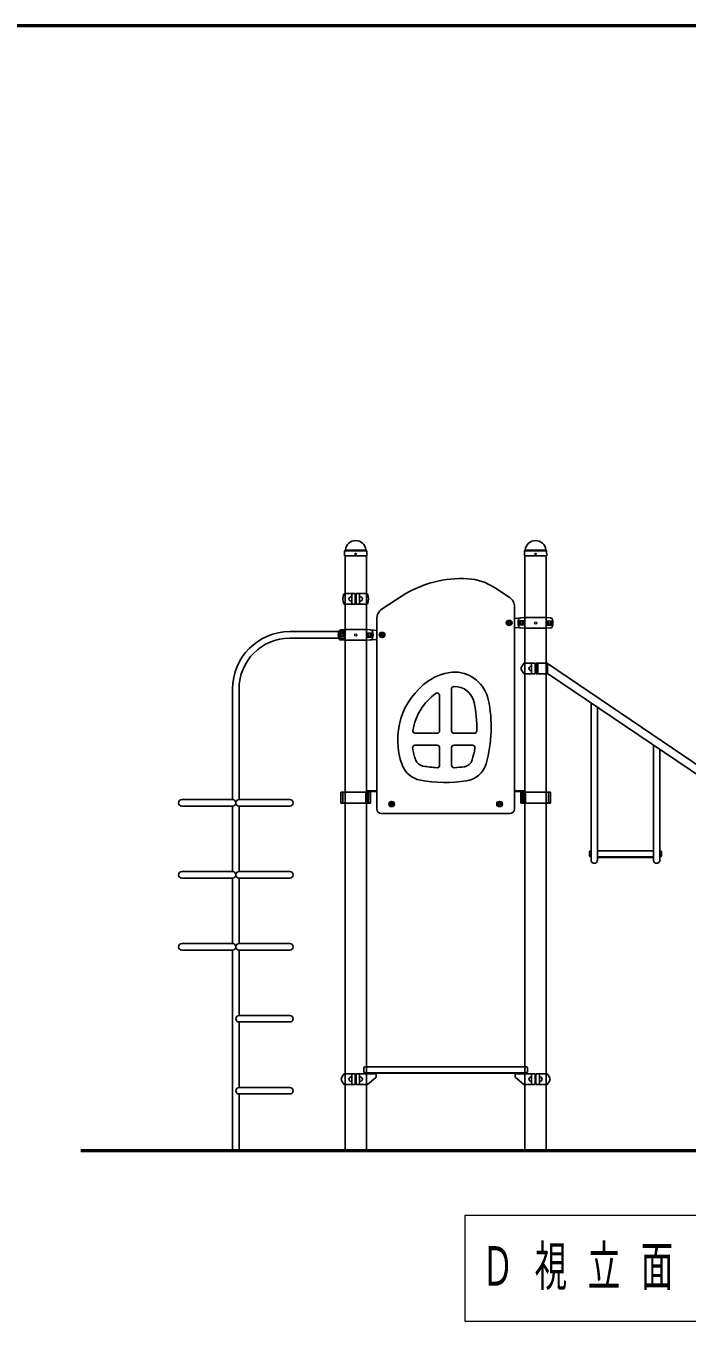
# Model space of a CAD drawing. Units: millimetres on the paper, scale 1:50. Extents: x -507 to 0, y -594 to 257.
# Drawn here: x -171 to -115.9, y -148 to -40 of the extents above; entities that cross this region are included whole.
import ezdxf

# ---------------------------------------------------------------- set-up
doc = ezdxf.new("R2010")
doc.units = ezdxf.units.MM
doc.linetypes.add('USER1', pattern=[4.5, 2.5, -2])
doc.layers.add('1_50', color=7, linetype='Continuous', lineweight=25)
doc.layers.add('NAKAMURA図枠', color=7, linetype='Continuous', lineweight=13)
doc.styles.add('ＭＳ ゴシック', font='')
doc.styles.get('ＭＳ ゴシック').set_extended_font_data('MS Gothic')

msp = doc.modelspace()

# ---------------------------------------------------------------- linework, layer by layer
at = {"layer": '1_50'}
for p, q in [((-144.458, -84.183), (-144.45, -83.786)), ((-144.449, -84.193), (-144.458, -84.183)), ((-144.449, -84.193), (-142.61, -84.193)), ((-144.426, -83.728), (-144.404, -83.706)), ((-144.42, -133.773), (-144.42, -84.193)), ((-142.633, -83.728), (-142.655, -83.706)), ((-142.638, -133.773), (-142.638, -84.193)), ((-142.6, -84.183), (-142.61, -84.193)), ((-142.6, -84.183), (-142.609, -83.786)), ((-129.458, -84.183), (-129.45, -83.786)), ((-129.449, -84.193), (-129.458, -84.183)), ((-129.449, -84.193), (-127.61, -84.193)), ((-129.426, -83.728), (-129.404, -83.706)), ((-129.42, -133.773), (-129.42, -84.193)), ((-127.633, -83.728), (-127.655, -83.706)), ((-127.638, -133.773), (-127.638, -84.193)), ((-127.6, -84.183), (-127.61, -84.193)), ((-127.6, -84.183), (-127.609, -83.786)), ((-149.029, -90.501), (-144.801, -90.501)), ((-144.801, -90.453), (-144.42, -90.453)), ((-144.801, -90.453), (-144.42, -90.453)), ((-144.801, -90.453), (-144.801, -91.093)), ((-144.801, -90.453), (-144.801, -91.093)), ((-149.029, -91.045), (-144.801, -91.045)), ((-144.801, -91.093), (-144.42, -91.093)), ((-144.801, -91.093), (-144.42, -91.093)), ((-127.545, -93.126), (-128.469, -93.126)), ((-128.469, -93.126), (-128.469, -94.026)), ((-128.349, -93.126), (-128.349, -94.026)), ((-127.545, -93.126), (-127.545, -94.026)), ((-127.545, -93.166), (-114.513, -101.959)), ((-127.545, -93.986), (-114.513, -102.78)), ((-153.801, -104.501), (-153.801, -95.273)), ((-153.257, -104.501), (-153.257, -95.273)), ((-158.029, -104.501), (-153.801, -104.501)), ((-153.257, -104.501), (-149.029, -104.501)), ((-144.766, -103.893), (-144.766, -104.793)), ((-142.293, -103.893), (-144.766, -103.893)), ((-144.599, -103.893), (-144.599, -104.793)), ((-142.695, -103.893), (-142.695, -104.793)), ((-142.638, -103.773), (-141.779, -103.773)), ((-142.638, -103.819), (-141.779, -103.819)), ((-142.507, -103.893), (-142.507, -104.793)), ((-142.448, -103.893), (-142.448, -104.793)), ((-142.293, -103.893), (-142.293, -104.793)), ((-129.42, -103.773), (-130.279, -103.773)), ((-129.42, -103.819), (-130.279, -103.819)), ((-129.766, -103.893), (-129.766, -104.793)), ((-129.766, -103.893), (-127.293, -103.893)), ((-129.61, -103.893), (-129.61, -104.793)), ((-129.551, -103.893), (-129.551, -104.793)), ((-129.364, -103.893), (-129.364, -104.793)), ((-127.459, -103.893), (-127.459, -104.793)), ((-127.293, -103.893), (-127.293, -104.793)), ((-158.029, -105.045), (-153.801, -105.045)), ((-153.801, -110.501), (-153.801, -105.045)), ((-153.257, -110.501), (-153.257, -105.045)), ((-153.257, -105.045), (-149.029, -105.045)), ((-142.293, -104.793), (-144.766, -104.793)), ((-129.766, -104.793), (-127.293, -104.793)), ((-118.701, -109.337), (-123.357, -109.337)), ((-153.801, -110.501), (-158.029, -110.501)), ((-153.801, -111.045), (-158.029, -111.045)), ((-153.801, -116.501), (-153.801, -111.045)), ((-153.257, -110.501), (-149.029, -110.501)), ((-153.257, -116.501), (-153.257, -111.045)), ((-153.257, -111.045), (-149.029, -111.045)), ((-158.029, -116.501), (-153.801, -116.501)), ((-153.257, -116.501), (-149.029, -116.501)), ((-158.029, -117.045), (-153.801, -117.045)), ((-153.801, -133.773), (-153.801, -117.045)), ((-153.257, -117.045), (-149.029, -117.045)), ((-153.257, -122.501), (-153.257, -117.045)), ((-153.257, -122.501), (-149.029, -122.501)), ((-153.257, -123.045), (-149.029, -123.045)), ((-153.257, -128.501), (-153.257, -123.045)), ((-153.257, -128.501), (-149.029, -128.501)), ((-153.257, -129.045), (-149.029, -129.045)), ((-153.257, -133.773), (-153.257, -129.045))]:
    msp.add_line(p, q, dxfattribs=at)
at = {"layer": '1_50', "lineweight": 13}
for p, q in [((-144.423, -83.763), (-142.636, -83.763)), ((-144.386, -83.693), (-142.675, -83.693)), ((-129.423, -83.763), (-127.636, -83.763)), ((-129.386, -83.693), (-127.675, -83.693)), ((-134.429, -139.182), (-134.429, -147.982)), ((-77.629, -139.182), (-134.429, -139.182)), ((-134.429, -147.982), (-77.629, -147.982))]:
    msp.add_line(p, q, dxfattribs=at)
at = {"layer": '1_50', "linetype": 'USER1', "lineweight": 13}
for p, q in [((-144.419, -83.773), (-142.639, -83.773)), ((-129.419, -83.773), (-127.639, -83.773))]:
    msp.add_line(p, q, dxfattribs=at)
at = {"layer": '1_50', "color": 2}
for p, q in [((-144.451, -87.323), (-143.599, -87.323)), ((-143.854, -87.773), (-143.854, -87.343)), ((-143.559, -87.363), (-143.559, -88.183)), ((-143.499, -87.363), (-143.499, -88.183)), ((-142.607, -87.323), (-143.459, -87.323)), ((-143.204, -87.773), (-143.204, -87.343)), ((-144.449, -88.223), (-143.599, -88.223)), ((-143.854, -87.587), (-143.894, -87.586)), ((-143.854, -87.959), (-143.894, -87.96)), ((-143.854, -87.773), (-143.854, -88.203)), ((-142.607, -88.223), (-143.459, -88.223)), ((-143.204, -87.587), (-143.164, -87.586)), ((-143.204, -87.773), (-143.204, -88.203)), ((-143.204, -87.959), (-143.164, -87.96)), ((-129.449, -89.323), (-130.279, -89.396)), ((-127.609, -89.323), (-129.45, -89.323)), ((-127.609, -89.323), (-127.294, -89.351)), ((-144.449, -90.323), (-144.765, -90.351)), ((-144.449, -90.323), (-142.609, -90.323)), ((-142.609, -90.323), (-141.779, -90.396)), ((-129.449, -90.223), (-130.279, -90.15)), ((-127.609, -90.223), (-129.45, -90.223)), ((-127.609, -90.223), (-127.294, -90.195)), ((-144.449, -91.223), (-144.765, -91.195)), ((-144.449, -91.223), (-142.609, -91.223)), ((-142.609, -91.223), (-141.779, -91.15)), ((-129.681, -93.413), (-129.519, -93.163)), ((-129.681, -93.74), (-129.519, -93.99)), ((-129.451, -93.126), (-128.599, -93.126)), ((-128.854, -93.391), (-128.894, -93.389)), ((-128.854, -93.762), (-128.894, -93.763)), ((-128.854, -93.576), (-128.854, -93.146)), ((-128.854, -93.576), (-128.854, -94.006)), ((-128.559, -93.166), (-128.559, -93.986)), ((-129.449, -94.026), (-128.599, -94.026)), ((-127.545, -94.026), (-128.469, -94.026)), ((-136.529, -95.81), (-136.529, -98.773)), ((-135.529, -95.273), (-135.529, -98.773)), ((-136.729, -98.973), (-138.566, -98.973)), ((-133.634, -98.973), (-135.329, -98.973)), ((-136.729, -99.973), (-138.585, -99.973)), ((-136.529, -100.173), (-136.529, -101.65)), ((-135.529, -100.173), (-135.529, -101.65)), ((-133.781, -99.973), (-135.329, -99.973)), ((-144.681, -127.649), (-144.519, -127.399)), ((-144.451, -127.362), (-143.599, -127.362)), ((-143.854, -127.812), (-143.854, -127.382)), ((-143.559, -127.402), (-143.559, -128.222)), ((-143.499, -127.402), (-143.499, -128.222)), ((-142.607, -127.362), (-143.459, -127.362)), ((-143.204, -127.812), (-143.204, -127.382)), ((-142.604, -127.362), (-141.868, -127.388)), ((-129.454, -127.362), (-130.191, -127.388)), ((-129.451, -127.362), (-128.599, -127.362)), ((-128.854, -127.812), (-128.854, -127.382)), ((-128.559, -127.402), (-128.559, -128.222)), ((-128.499, -127.402), (-128.499, -128.222)), ((-127.607, -127.362), (-128.459, -127.362)), ((-128.204, -127.812), (-128.204, -127.382)), ((-127.378, -127.649), (-127.54, -127.399)), ((-144.681, -127.976), (-144.519, -128.226)), ((-144.449, -128.262), (-143.599, -128.262)), ((-143.854, -127.627), (-143.894, -127.625)), ((-143.854, -127.998), (-143.894, -127.999)), ((-143.854, -127.812), (-143.854, -128.242)), ((-142.607, -128.262), (-143.459, -128.262)), ((-143.204, -127.627), (-143.164, -127.625)), ((-143.204, -127.812), (-143.204, -128.242)), ((-143.204, -127.998), (-143.164, -127.999)), ((-141.844, -127.665), (-142.557, -128.244)), ((-141.829, -127.426), (-141.829, -127.634)), ((-130.229, -127.426), (-130.229, -127.634)), ((-130.215, -127.665), (-129.502, -128.244)), ((-129.451, -128.262), (-128.599, -128.262)), ((-128.854, -127.627), (-128.894, -127.625)), ((-128.854, -127.998), (-128.894, -127.999)), ((-128.854, -127.812), (-128.854, -128.242)), ((-127.609, -128.262), (-128.459, -128.262)), ((-128.204, -127.627), (-128.164, -127.625)), ((-128.204, -127.812), (-128.204, -128.242)), ((-128.204, -127.998), (-128.164, -127.999)), ((-127.378, -127.976), (-127.54, -128.226))]:
    msp.add_line(p, q, dxfattribs=at)
at = {"layer": '1_50', "color": 4}
for p, q in [((-131.959, -86.824), (-130.735, -87.619)), ((-141.324, -88.612), (-139.65, -87.525)), ((-130.279, -105.273), (-130.279, -88.449)), ((-141.779, -105.273), (-141.779, -89.441)), ((-141.409, -90.727), (-141.329, -90.681)), ((-141.329, -90.681), (-141.249, -90.727)), ((-130.809, -89.727), (-130.729, -89.681)), ((-130.809, -89.727), (-130.809, -89.819)), ((-130.809, -89.819), (-130.729, -89.865)), ((-130.729, -89.681), (-130.649, -89.727)), ((-130.729, -89.865), (-130.649, -89.819)), ((-130.649, -89.727), (-130.649, -89.819)), ((-141.409, -90.727), (-141.409, -90.819)), ((-141.409, -90.819), (-141.329, -90.865)), ((-141.329, -90.865), (-141.249, -90.819)), ((-141.249, -90.727), (-141.249, -90.819)), ((-141.379, -105.673), (-130.679, -105.673)), ((-140.609, -104.827), (-140.529, -104.781)), ((-140.609, -104.827), (-140.609, -104.919)), ((-140.609, -104.919), (-140.529, -104.965)), ((-140.529, -104.781), (-140.449, -104.827)), ((-140.529, -104.965), (-140.449, -104.919)), ((-140.449, -104.827), (-140.449, -104.919)), ((-131.609, -104.827), (-131.529, -104.781)), ((-131.609, -104.827), (-131.609, -104.919)), ((-131.609, -104.919), (-131.529, -104.965)), ((-131.529, -104.781), (-131.449, -104.827)), ((-131.529, -104.965), (-131.449, -104.919)), ((-131.449, -104.827), (-131.449, -104.919)), ((-129.489, -127.319), (-142.569, -127.319))]:
    msp.add_line(p, q, dxfattribs=at)
at = {"layer": '1_50', "color": 2, "lineweight": 13}
for p, q in [((-129.495, -89.588), (-129.864, -89.588)), ((-129.864, -89.958), (-129.864, -89.588)), ((-127.564, -89.588), (-127.195, -89.588)), ((-127.195, -89.958), (-127.195, -89.588)), ((-144.495, -90.588), (-144.864, -90.588)), ((-144.864, -90.958), (-144.864, -90.588)), ((-142.564, -90.588), (-142.195, -90.588)), ((-142.195, -90.958), (-142.195, -90.588)), ((-129.495, -89.958), (-129.864, -89.958)), ((-127.564, -89.958), (-127.195, -89.958)), ((-144.495, -90.958), (-144.864, -90.958)), ((-142.564, -90.958), (-142.195, -90.958))]:
    msp.add_line(p, q, dxfattribs=at)
at = {"layer": '1_50', "color": 70}
for p, q in [((-123.901, -109.545), (-123.901, -96.445)), ((-123.357, -109.545), (-123.357, -96.812)), ((-118.701, -109.545), (-118.701, -99.954)), ((-118.157, -109.545), (-118.157, -100.321))]:
    msp.add_line(p, q, dxfattribs=at)
at = {"layer": '1_50', "color": 12}
for p, q in [((-124.029, -109.173), (-124.029, -108.873)), ((-123.901, -108.773), (-123.929, -108.773)), ((-118.701, -108.773), (-123.357, -108.773)), ((-118.129, -108.773), (-118.157, -108.773)), ((-118.029, -109.173), (-118.029, -108.873)), ((-123.901, -109.273), (-123.929, -109.273)), ((-118.701, -109.273), (-123.357, -109.273)), ((-118.129, -109.273), (-118.157, -109.273)), ((-142.851, -127.173), (-142.851, -126.873)), ((-136.029, -126.773), (-142.751, -126.773)), ((-136.029, -127.273), (-142.751, -127.273)), ((-136.029, -126.773), (-129.308, -126.773)), ((-136.029, -127.273), (-129.308, -127.273)), ((-129.208, -127.173), (-129.208, -126.873))]:
    msp.add_line(p, q, dxfattribs=at)
at = {"layer": '1_50', "lineweight": 50}
msp.add_line((-166.456, -133.773), (-55.925, -133.773), dxfattribs=at)
at = {"layer": '1_50'}
for centre in [(-143.529, -84.033), (-128.529, -84.033)]:
    msp.add_circle(centre, 0.06, dxfattribs=at)
at = {"layer": '1_50', "lineweight": 13}
for centre in [(-130.729, -89.773), (-141.329, -90.773), (-140.529, -104.873), (-131.529, -104.873)]:
    msp.add_circle(centre, 0.24, dxfattribs=at)
at = {"layer": '1_50', "color": 4}
for centre in [(-130.729, -89.773), (-141.329, -90.773), (-140.529, -104.873), (-131.529, -104.873)]:
    msp.add_circle(centre, 0.21, dxfattribs=at)
at = {"layer": '1_50', "color": 2, "lineweight": 13}
for centre, radius in [((-129.679, -89.773), 0.185), ((-127.379, -89.773), 0.185), ((-144.679, -90.773), 0.185), ((-144.679, -90.773), 0.1), ((-143.529, -90.773), 0.1), ((-142.379, -90.773), 0.185), ((-142.379, -90.773), 0.1), ((-129.679, -89.773), 0.1), ((-128.529, -89.773), 0.1), ((-127.379, -89.773), 0.1)]:
    msp.add_circle(centre, radius, dxfattribs=at)
at = {"layer": '1_50', "color": 4, "linetype": 'USER1', "lineweight": 13}
for centre in [(-141.329, -90.773), (-130.729, -89.773), (-140.529, -104.873), (-131.529, -104.873)]:
    msp.add_circle(centre, 0.125, dxfattribs=at)
at = {"layer": '1_50', "color": 4, "lineweight": 13}
for centre in [(-141.329, -90.773), (-130.729, -89.773), (-140.529, -104.873), (-131.529, -104.873)]:
    msp.add_circle(centre, 0.11, dxfattribs=at)
at = {"layer": '1_50'}
for centre, radius, start, end in [((-143.529, -83.773), 0.864, 90, 173.3676), ((-143.529, -83.773), 0.864, 6.6324, 90), ((-128.529, -83.773), 0.864, 90, 173.3676), ((-128.529, -83.773), 0.864, 6.6324, 90), ((-144.366, -83.788), 0.084, 135, 178.99605), ((-144.443, -83.667), 0.056, 315, 353.3676), ((-142.616, -83.667), 0.056, 186.6324, 225), ((-142.693, -83.788), 0.084, 1.00395, 45), ((-129.366, -83.788), 0.084, 135, 178.99605), ((-129.443, -83.667), 0.056, 315, 353.3676), ((-127.616, -83.667), 0.056, 186.6324, 225), ((-127.693, -83.788), 0.084, 1.00395, 45), ((-149.029, -95.273), 4.772, 90, 180), ((-149.029, -95.273), 4.228, 90, 180), ((-158.029, -104.773), 0.272, 90, 270), ((-153.801, -104.773), 0.272, 270, 90), ((-153.257, -104.773), 0.272, 90, 270), ((-149.029, -104.773), 0.272, 270, 90), ((-158.029, -110.773), 0.272, 90, 270), ((-153.801, -110.773), 0.272, 270, 90), ((-153.257, -110.773), 0.272, 90, 270), ((-149.029, -110.773), 0.272, 270, 90), ((-158.029, -116.773), 0.272, 90, 270), ((-153.801, -116.773), 0.272, 270, 90), ((-153.257, -116.773), 0.272, 90, 270), ((-149.029, -116.773), 0.272, 270, 90), ((-153.257, -122.773), 0.272, 90, 270), ((-149.029, -122.773), 0.272, 270, 90), ((-153.257, -128.773), 0.272, 90, 270), ((-149.029, -128.773), 0.272, 270, 90)]:
    msp.add_arc(centre, radius, start, end, dxfattribs=at)
at = {"layer": '1_50', "color": 4}
for centre, radius, start, end in [((-134.749, -95.073), 9, 86.29842, 123), ((-134.464, -90.682), 4.6, 57, 86.29842), ((-131.279, -88.458), 1, 0, 57), ((-140.779, -89.451), 1, 123, 180), ((-141.379, -105.273), 0.4, 180, 270), ((-130.679, -105.273), 0.4, 270, 0)]:
    msp.add_arc(centre, radius, start, end, dxfattribs=at)
at = {"layer": '1_50', "color": 2}
for centre, radius, start, end in [((-143.478, -87.773), 1.122, 159.19706, 200.80294), ((-144.451, -87.403), 0.08, 90, 159.19706), ((-143.834, -87.343), 0.02, 90, 180), ((-143.599, -87.363), 0.04, 0, 90), ((-143.459, -87.363), 0.04, 90, 180), ((-143.224, -87.343), 0.02, 0, 90), ((-142.607, -87.403), 0.08, 20.80294, 90), ((-143.581, -87.773), 1.122, 339.19706, 20.80294), ((-144.451, -88.143), 0.08, 200.80294, 270), ((-143.901, -87.773), 0.187, 88, 272), ((-143.834, -88.203), 0.02, 180, 270), ((-143.599, -88.183), 0.04, 270, 0), ((-143.459, -88.183), 0.04, 180, 270), ((-143.224, -88.203), 0.02, 270, 0), ((-143.158, -87.773), 0.187, 268, 92), ((-142.607, -88.143), 0.08, 270, 339.19706), ((-128.979, -89.773), 1, 163.80375, 196.19625), ((-129.748, -89.55), 0.2, 95, 163.80375), ((-127.311, -89.55), 0.2, 16.19625, 85), ((-128.079, -89.773), 1, 343.80375, 16.19625), ((-143.979, -90.773), 1, 163.80375, 196.19625), ((-144.748, -90.55), 0.2, 95, 163.80375), ((-142.311, -90.55), 0.2, 16.19625, 85), ((-143.079, -90.773), 1, 343.80375, 16.19625), ((-129.748, -89.996), 0.2, 196.19625, 265), ((-127.311, -89.996), 0.2, 275, 343.80375), ((-144.748, -90.996), 0.2, 196.19625, 265), ((-142.311, -90.996), 0.2, 275, 343.80375), ((-135.106, -97.99), 4.117, 91.51387, 124.89438), ((-135.216, -94.074), 0.2, 88.07227, 91.59908), ((-135.216, -94.074), 0.2, 88.07227, 91.59908), ((-135.306, -96.769), 2.896, 12.13973, 88.19476), ((-129.429, -93.576), 0.3, 147.00699, 180), ((-129.429, -93.576), 0.3, 180, 212.99301), ((-129.451, -93.206), 0.08, 90, 159.19706), ((-128.901, -93.576), 0.187, 88, 272), ((-128.834, -93.146), 0.02, 90, 180), ((-128.599, -93.166), 0.04, 0, 90), ((-134.029, -99.534), 6, 124.89438, 200.23669), ((-129.451, -93.946), 0.08, 200.80294, 270), ((-128.834, -94.006), 0.02, 180, 270), ((-128.599, -93.986), 0.04, 270, 0), ((-134.029, -99.534), 4.8, 125.94133, 170.47071), ((-136.729, -95.81), 0.2, 0, 125.94133), ((-135.329, -95.273), 0.2, 90.88405, 180), ((-135.306, -96.769), 1.696, 12.13973, 90.88405), ((-143.229, -98.473), 9.8, 358.20921, 12.13973), ((-143.229, -98.473), 11, 343.90746, 12.13973), ((-138.566, -98.773), 0.2, 170.47071, 270), ((-136.729, -98.773), 0.2, 270, 0), ((-135.329, -98.773), 0.2, 180, 270), ((-133.634, -98.773), 0.2, 270, 358.20921), ((-138.585, -100.173), 0.2, 90, 187.97818), ((-134.029, -99.534), 4.8, 187.97818, 200.23669), ((-136.729, -100.173), 0.2, 0, 90), ((-135.329, -100.173), 0.2, 90, 180), ((-143.229, -98.473), 9.8, 343.90746, 349.80008), ((-133.781, -100.173), 0.2, 349.80008, 90), ((-137.782, -100.918), 0.8, 200.23669, 259.90338), ((-134.582, -100.968), 0.8, 278.32186, 343.90746), ((-137.782, -100.918), 2, 200.23669, 259.90338), ((-136.029, -91.073), 10.8, 259.90338, 266.21356), ((-136.729, -101.65), 0.2, 266.21356, 0), ((-135.329, -101.65), 0.2, 180, 273.78644), ((-136.029, -91.073), 10.8, 273.78644, 278.32186), ((-134.582, -100.968), 2, 278.32186, 343.90746), ((-136.029, -91.073), 12, 259.90338, 278.32186), ((-144.451, -127.442), 0.08, 90, 159.19706), ((-143.834, -127.382), 0.02, 90, 180), ((-143.599, -127.402), 0.04, 0, 90), ((-143.459, -127.402), 0.04, 90, 180), ((-143.224, -127.382), 0.02, 0, 90), ((-141.869, -127.428), 0.04, 0, 88), ((-130.189, -127.428), 0.04, 92, 180), ((-128.834, -127.382), 0.02, 90, 180), ((-128.599, -127.402), 0.04, 0, 90), ((-128.459, -127.402), 0.04, 90, 180), ((-128.224, -127.382), 0.02, 0, 90), ((-127.607, -127.442), 0.08, 20.80294, 90), ((-144.429, -127.812), 0.3, 147.00699, 180), ((-144.429, -127.812), 0.3, 180, 212.99301), ((-144.451, -128.182), 0.08, 200.80294, 270), ((-143.901, -127.812), 0.187, 88, 272), ((-143.834, -128.242), 0.02, 180, 270), ((-143.599, -128.222), 0.04, 270, 0), ((-143.459, -128.222), 0.04, 180, 270), ((-143.224, -128.242), 0.02, 270, 0), ((-143.158, -127.812), 0.187, 268, 92), ((-142.607, -128.182), 0.08, 270, 309.09774), ((-141.869, -127.634), 0.04, 312.0261, 0), ((-130.189, -127.634), 0.04, 180, 227.9739), ((-129.451, -128.182), 0.08, 230.90226, 270), ((-128.901, -127.812), 0.187, 88, 272), ((-128.834, -128.242), 0.02, 180, 270), ((-128.599, -128.222), 0.04, 270, 0), ((-128.459, -128.222), 0.04, 180, 270), ((-128.224, -128.242), 0.02, 270, 0), ((-128.158, -127.812), 0.187, 268, 92), ((-127.607, -128.182), 0.08, 270, 339.19706), ((-127.629, -127.812), 0.3, 0, 32.99301), ((-127.629, -127.812), 0.3, 327.00699, 0)]:
    msp.add_arc(centre, radius, start, end, dxfattribs=at)
at = {"layer": '1_50', "color": 2, "lineweight": 13}
for centre, start, end in [((-132.055, -89.773), 355.87048, 4.12952), ((-125.004, -89.773), 175.87048, 184.12952), ((-147.055, -90.773), 355.87048, 4.12952), ((-140.004, -90.773), 175.87048, 184.12952)]:
    msp.add_arc(centre, 2.567, start, end, dxfattribs=at)
at = {"layer": '1_50', "color": 12}
for centre, start, end in [((-123.929, -108.873), 90, 180), ((-118.129, -108.873), 0, 90), ((-123.929, -109.173), 180, 270), ((-118.129, -109.173), 270, 0), ((-142.751, -126.873), 90, 180), ((-142.751, -127.173), 180, 270), ((-129.308, -126.873), 0, 90), ((-129.308, -127.173), 270, 0)]:
    msp.add_arc(centre, 0.1, start, end, dxfattribs=at)
at = {"layer": '1_50', "color": 70}
for centre in [(-123.629, -109.545), (-118.429, -109.545)]:
    msp.add_arc(centre, 0.272, 180, 0, dxfattribs=at)
at = {"layer": 'NAKAMURA図枠', "lineweight": 50}
msp.add_line((0, -40), (-365, -40), dxfattribs=at)

# ---------------------------------------------------------------- texts
at = {"layer": '1_50', "insert": (-133.029, -143.582), "char_height": 3.299, "attachment_point": 4, "style": 'ＭＳ ゴシック'}
msp.add_mtext('\\T1.64;\\W0.6;Ｄ視立面図\u3000Ｓ＝１／５０', dxfattribs=at)

doc.saveas('drawing.dxf')
